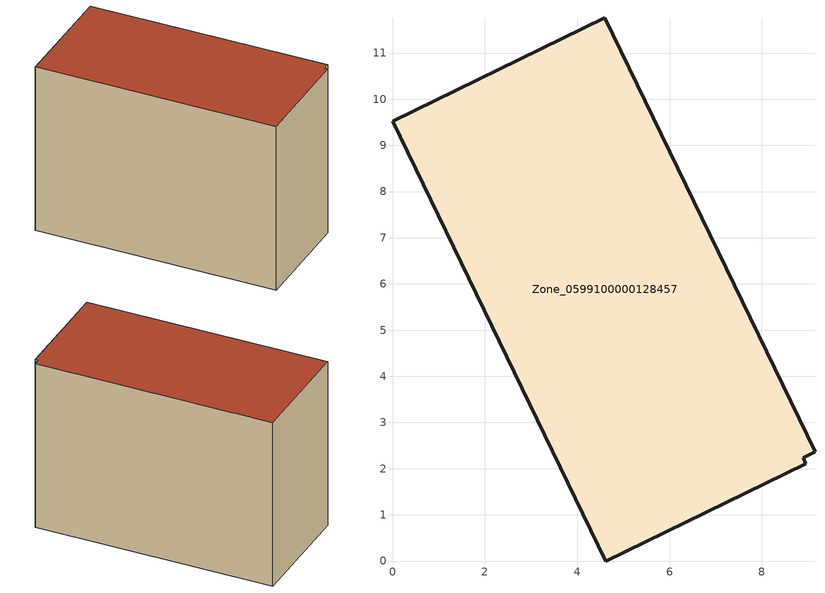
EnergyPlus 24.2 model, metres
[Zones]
Zone_0599100000128457
 floor ground (C_G): 9.15,2.37 8.89,2.23 8.95,2.11 4.62,0 0,9.52 4.59,11.76 z0
 wall outside (C_F): 9.15,2.37 4.59,11.76 0,9.52 4.62,0 8.95,2.11 8.89,2.23 9.15,2.37 z0:7.62
 roof outside (C_R): 8.89,2.23 9.15,2.37 4.59,11.76 0,9.52 4.62,0 8.95,2.11 z7.62
[BUILDING]
Pand.0599100000128457: North Axis=0; Terrain=City; Loads Convergence Tolerance Value=0.04; Temperature Convergence Tolerance Value=0.4; Solar Distribution=FullExterior; Maximum Number of Warmup Days=25; Minimum Number of Warmup Days=1
[Site:Location]
Rotterdam.The.Hague.AP_ZH_NLD Design_Conditions: Latitude=51.96; Longitude=4.45; Time Zone=1; Elevation=-4.5
[SITE:GROUNDTEMPERATURE:BUILDINGSURFACE]
18, 18, 18, 18, 18, 18, 18, 18, 18, 18, 18, 18
[MATERIAL] Thermal Absorptance=0.9; Solar Absorptance=0.7; Visible Absorptance=0.7
Name | Roughness | Thickness | Conductivity | Density | Specific Heat
G.TI.1975-1991 | MediumSmooth | 0.15 | 0.288461 | 540 | 1210
F.TI.1975-1991 | Rough | 0.3 | 0.230769 | 1920 | 840
R.TI.1975-1991 | MediumRough | 0.2 | 0.153846 | 1500 | 1000
[CONSTRUCTION]
C_G: G.TI.1975-1991
C_F: F.TI.1975-1991
C_R: R.TI.1975-1991
[ZONE]
Zone_0599100000128457: Type=1; Multiplier=1; Ceiling Height=Autocalculate; Volume=Autocalculate; Floor Area=autocalculate; Part of Total Floor Area=Yes
[ZONEINFILTRATION:DESIGNFLOWRATE]
Infil_Zone_0599100000128457: Zone or ZoneList or Space or SpaceList=Zone_0599100000128457; Schedule=AlwaysOn; Design Flow Rate Calculation Method=Flow/Area; Flow Rate per Floor Area=0.003; Constant Term Coefficient=1; Temperature Term Coefficient=0; Velocity Term Coefficient=0; Velocity Squared Term Coefficient=0
[HVACTEMPLATE:ZONE:IDEALLOADSAIRSYSTEM]
Zone_0599100000128457: Maximum Heating Supply Air Temperature=50; Minimum Cooling Supply Air Temperature=13; Maximum Heating Supply Air Humidity Ratio=0.0156; Minimum Cooling Supply Air Humidity Ratio=0.0077; Heating Limit=NoLimit; Cooling Limit=NoLimit; Dehumidification Control Type=ConstantSensibleHeatRatio; Cooling Sensible Heat Ratio=0.7; Dehumidification Setpoint=60; Humidification Control Type=None; Humidification Setpoint=30; Outdoor Air Method=None; Outdoor Air Flow Rate per Person=0.00944; Outdoor Air Flow Rate per Zone Floor Area=0; Outdoor Air Flow Rate per Zone=0; Demand Controlled Ventilation Type=None; Outdoor Air Economizer Type=NoEconomizer; Heat Recovery Type=None; Sensible Heat Recovery Effectiveness=0.7; Latent Heat Recovery Effectiveness=0.65
[ZONECONTROL:THERMOSTAT]
ThermostatControl_Zone_0599100000128457: Zone or ZoneList=Zone_0599100000128457; Control Type Schedule=DualSetpointControlType; Control 1=Thermostat_Zone_0599100000128457; Temperature Difference Between Cutout And Setpoint=0
[THERMOSTATSETPOINT:DUALSETPOINT]
Thermostat_Zone_0599100000128457: Heating Setpoint Temperature Schedule=HeatingSetpoint_Zone_0599100000128457; Cooling Setpoint Temperature Schedule=CoolingSetpoint_Zone_0599100000128457
[SCHEDULE:COMPACT]
HeatingSetpoint_Zone_0599100000128457: Through: 12/31, For: AllDays, Until: 24:00, 21
CoolingSetpoint_Zone_0599100000128457: Through: 12/31, For: AllDays, Until: 24:00, 24
DualSetpointControlType: Through: 12/31, For: AllDays, Until: 24:00, 4
AlwaysOn: Through: 12/31, For: AllDays, Until: 24:00, 1
